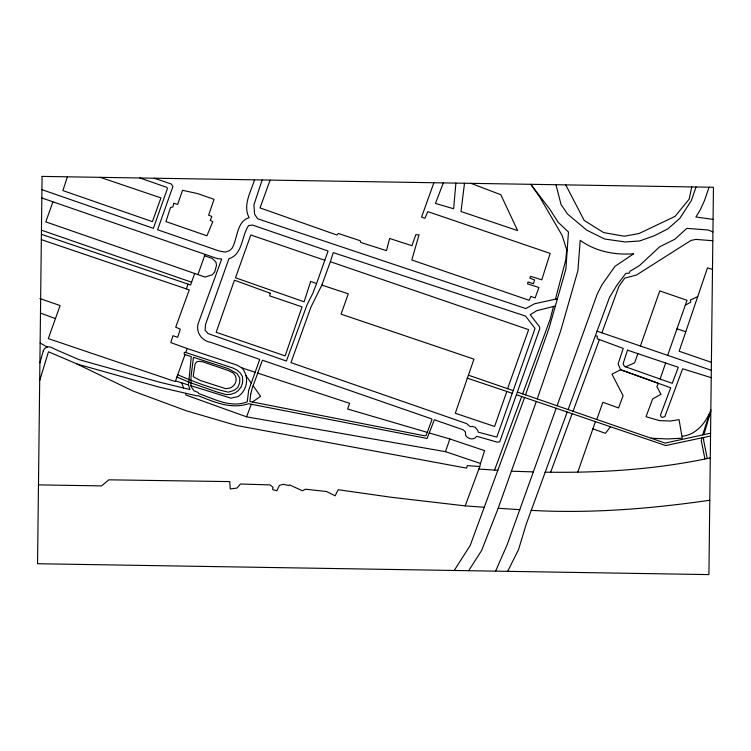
<?xml version="1.0" encoding="UTF-8"?>
<svg xmlns="http://www.w3.org/2000/svg" width="751" height="751" viewBox="0 0 751 751"><rect width="100%" height="100%" fill="white"/><g stroke="black" fill="none" stroke-linecap="round" stroke-linejoin="round"><path stroke-width="1.13" d="M185.873 393.317L185.854 394.998L246.6 416.843L445.474 451.661L480.509 463.47L479.767 466.531L465.198 505.892L391.562 497.312L338.194 489.727L335.106 495.81L326.563 491.529L305.497 489.201L302.475 490.778L289.482 484.855L288.806 485.503L283.24 484.329L279.428 485.353L276.847 490.778L272.632 489.568L272.97 487.174L270.05 484.902L240.442 484.001L236.903 488.094L230.266 488.948L229.74 481.598L108.839 479.823L101.601 485.897L38.47 484.874M703.621 437.486L703.593 440.095L707.217 458.476M55.771 349.59L79.108 359.682L159.691 382.221L189.956 389.544L188.463 384.944L191.289 356.575L184.267 354.416L184.23 352.548L185.15 352.322L232.669 367.943L237.185 370.177L240.395 373.181L242.385 376.458L242.714 379.95L242.489 383.076L241.09 387.018L238.292 390.576L235.448 392.698L230.951 394.313L226.473 394.66L217.058 392.041L189.637 382.456L176.898 377.021M596.782 419.471L602.884 402.254L618.552 407.962L623.105 395.749L611.99 374.205L620.561 369.727L623.968 370.9L658.392 383.348L656.862 386.681L660.993 394.294L652.647 398.931L646.029 416.702L659.397 420.616L670.371 421.039L679.073 419.668L682.227 438.19L667.386 438.95L651.079 438.218M455.885 183.103L453.632 208.75L435.458 203.427L443.325 182.897M464.503 183.244L461.001 211.519L517.617 230.595L500.804 194.706L470.961 183.347M691.765 186.924L689.202 199.099L675.102 216.344L639.026 233.523L624.222 236.218L603.691 232.603L584.137 220.39L565.738 184.877M553.506 306.464L550.079 319.513L522.668 393.881M555.43 299.17L565.756 259.959L566.733 249.97L562.133 235.42L539.781 197.166L530.816 184.314L549.835 209.257L558.096 222.221L568.451 232.012L565.869 269.177L549.009 328.281L525.522 394.866M39.925 362.817L43.239 351.027M703.847 434.651L710.831 411.332M39.69 380.569L48.458 351.778L73.729 362.555A67.092 65.75 7.2 0 1 76.959 364L133.293 391.158L186.361 410.797L236.725 425.535L466.568 468.136L467.319 465.62L479.767 466.531M702.063 437.814L701.256 440.415L704.907 458.899M702.626 434.913L710.85 409.699M185.009 354.641L175.283 381.574L48.308 338.607L60.089 305.563L39.925 298.56M330.356 261.705L333.247 252.618L525.569 316.096L535.041 328.422L496.843 437.101L478.265 432.172L477.767 430.37L475.139 427.244L472.379 426.427L470.145 426.671L466.606 423.583L290.947 362.649L310.998 306.962L321.85 285.108L330.356 261.705L528.638 329.661L507.582 388.68L468.417 375.19L455.303 413.247L494.599 426.455L506.831 391.459L512.163 393.271M480.509 463.47L484.592 450.638L449.858 438.978L429.225 432.933M67.393 176.814L62.877 190.585L152.397 221.639L160.939 197.898L100.277 177.349M696.017 186.99L691.352 200.62L679.843 218.306L668.071 228.755L654.018 235.88L639.655 240.958L625.339 241.972L604.715 239.034L586.709 230.153L567.512 213.997L561.044 204.507L555.975 184.727M709.047 187.206L704.513 200.489L700.364 209.698L695.895 216.983L713.075 219.386M262.146 179.968L253.941 204.77L254.617 214.298L257.706 218.776L525.747 308.558L534.543 303.779L557.439 298.729M468.417 375.19L473.956 359.138L341.057 314.143L348.295 293.791L321.85 285.108M637.834 353.646L634.661 362.808L625.63 366.826M660.11 379.03L665.649 363.015M445.474 451.661L449.858 438.978M568.103 409.577L609.54 297.312L616.871 285.239L625.799 273.383L629.075 273.251L630.033 271.252L639.627 265.45L659.66 246.807L674.98 239.175L686.789 228.37L708.268 229.994L712.924 231.909M186.389 288.91L188.05 284.141L190.594 284.995L194.687 273.495M577.829 471.966L595.421 421.611M640.396 346.014L659.763 290.919L687.015 300.297L667.658 355.345M254.542 179.846C250.956 191.665 242.489 205.342 249.135 217.677C236.471 221.367 237.626 238.978 232.012 248.309L229.562 250.637L225.272 252.111L219.301 251.031L157.588 229.778L172.908 186.455L171.369 184.061L154.284 178.222M52.908 201.822L45.792 221.883L204.985 277.063L212.204 274.847L214.673 272.003L216.523 265.347L215.912 262.033L212.308 258.494L204.572 255.828M197.907 274.613L205.089 254.382M316.556 283.596L328.084 251.022L252.543 225.056L248.619 225.553C241.484 235.842 242.92 254.411 228.933 258.72L205.53 324.46L205.098 330.224L207.999 333.463L210.749 334.524L286.403 361.053L307.084 304.671L312.707 293.557L316.556 283.596L310.698 281.39L304.099 301.808L235.504 277.795L250.806 234.979L324.817 260.278M468.662 570.704L481.635 550.474L498.176 508.258L536.308 401.494M433.9 182.746L421.574 217.03L424.897 218.288L427.788 211.613L550.154 253.406L541.79 279.813L530.525 276.33L529.849 278.152L534.599 279.963L533.426 283.709L528.028 281.972L527.54 283.887L538.899 287.455L535.134 297.94L530.854 296.401L529.22 300.316L411.801 259.987L419.049 234.772L415.791 234.716L411.97 245.727L389.628 238.452L386.502 250.646L360.743 242.47L360.236 240.733L338.344 233.486L336.917 235.016L260.034 207.905L270.107 180.099M537.228 398.912L560.678 330.881L577.913 270.642L580.204 240.329C595.703 251.585 614.862 255.209 633.684 253.782L614.891 266.417L601.842 284.995L597.158 294.232L557.082 405.765M556.191 408.262L507.178 544.691L495.585 571.145M185.779 352.529L187.224 348.53L236.64 364.967L242.066 367.971L255.321 372.327M524.592 397.504L470.21 545.423L454.233 570.469M550.633 472.304L572.159 413.698M573.051 411.276L599.401 339.546M601.87 332.834L619.002 286.178L624.757 278.123L636.444 275.035L690.976 240.442L695.83 239.4L712.821 240.733M246.6 416.843L251.256 404.245M494.571 470.098L521.692 396.519M567.202 412.008L526.235 524.132L518.556 549.525L507.714 571.342M709.254 413.745C704.203 424.634 694.966 434.989 682.359 436.218M610.469 426.737L605.428 433.327L592.886 428.868M252.449 401.992L260.578 396.321L253.106 385.732M685.269 305.263L690.76 302.109L690.404 300.034L697.707 296.664M555.365 306.004L536.824 310.651L530.215 314.725L539.612 326.91L539.706 328.919L499.706 441.898L497.134 442.132L476.641 436.237C474.303 440.537 467.882 439.213 465.676 435.458L465.329 431.665L463.057 429.732L434.341 419.781L427.084 438.453L248.412 403.691C231.195 409.67 214.026 401.945 198.076 395.646L196.471 395.777L159.409 387.178L76.959 364.01M710.577 433.186L665.161 443.081L517.42 392.069M710.54 436.012L665.724 445.55L516.472 394.744M710.286 457.903C656.027 469.544 600.349 473.074 544.963 472.163M709.789 500.25C650.704 508.774 590.877 513.665 531.182 510.37M533.332 471.881L511.393 471.224M519.767 509.657L498.176 508.258M478.838 469.046L497.819 470.314M465.198 505.892L484.245 507.254M427.272 432.36L347.591 409.023L349.637 403.325L257.631 373.087M712.492 269.374L707.489 267.891L679.148 351.243L711.404 362.339M711.225 377.669L682.631 368.779L664.851 416.627L662.175 417.443L660.974 416.561L660.495 415.021L670.727 387.788L620.561 369.727L618.111 363.878L623.246 348.436L597.223 338.739L597.252 336.176L595.477 335.537M175.49 380.917L188.463 384.944M190.904 385.704L230.942 398.143L238.039 396.584A20.193 19.779 7.2 0 0 242.066 367.971M676.989 328.816L685.776 331.726M467.103 378.1L506.831 391.459M41.399 234.321L188.05 284.141M41.343 239.635L189.271 289.886L175.706 327.183L180.296 329.182L177.668 337.283L172.955 335.735L170.796 342.606L187.224 348.53M597.083 331.191L711.31 370.29M41.831 197.992L217.292 258.597L221.686 259.011L198.123 323.747C195.692 332.618 202.038 340.954 210.824 342.39L259.733 359.419L248.619 390.492L247.295 401.747C230.839 408.46 214.148 398.79 198.846 393.674L198.114 392.416L193.955 390.82L190.951 386.324L190.989 377.03L193.448 357.288L228.248 368.657L237.025 373.547L239.785 378.035L239.672 382.785L237.842 387.507L234.19 390.276L228.342 392.163C210.956 388.192 194.002 381.977 177.734 374.73M507.582 388.68L513.111 390.586M41.455 230.163L191.589 282.207M139.883 177.987L166.769 187.337L167.473 188.463L153.373 228.332L41.925 189.646M40.479 313.111L55.452 318.565M55.198 349.299L51.631 347.497A7.857 7.698 7.2 0 0 50.946 347.225L50.721 347.15A6.149 6.027 7.2 0 0 47.247 347.056L40.132 342.982M232.331 372.562L228.454 370.562L202.761 361.804L199.118 361.287L196.781 361.804L195.072 363.972L193.148 376.589L200.207 380.457L225.713 388.661L229.768 388.107A8.514 8.345 7.2 0 0 231.693 387.169L232.575 386.521A14.72 14.429 7.2 0 0 233.326 385.864A8.965 8.787 7.2 0 0 232.481 372.355M245.952 375.594L251.313 383.188M181.873 382.897L183.479 387.976M43.276 351.036A6.327 6.205 7.2 0 1 47.2 346.943M42.084 176.401L37.55 563.729L708.916 574.599L713.45 187.271L42.084 176.401M250.721 394.144L249.839 401.485L424.587 435.796L426.127 435.486L431.956 419.584L431.722 418.917L262.446 360.198L252.176 388.323L250.721 394.144M270.182 293.219L269.722 295.866L302.071 306.868L285.117 355.89L216.166 332.289L234.443 280.207L270.182 293.219M173.838 203.277L172.937 206.891L170.515 207.548L165.933 221.583L206.929 235.795L212.796 221.639L210.242 220.343L211.857 216.457L208.6 215.152L214.054 199.315L197.597 193.598L182.531 190.285L177.668 204.45L173.838 203.277M627.479 350.154L623.077 363.878L624.457 366.413L672.201 383.32L678.322 367.286L627.479 350.154"/></g></svg>
